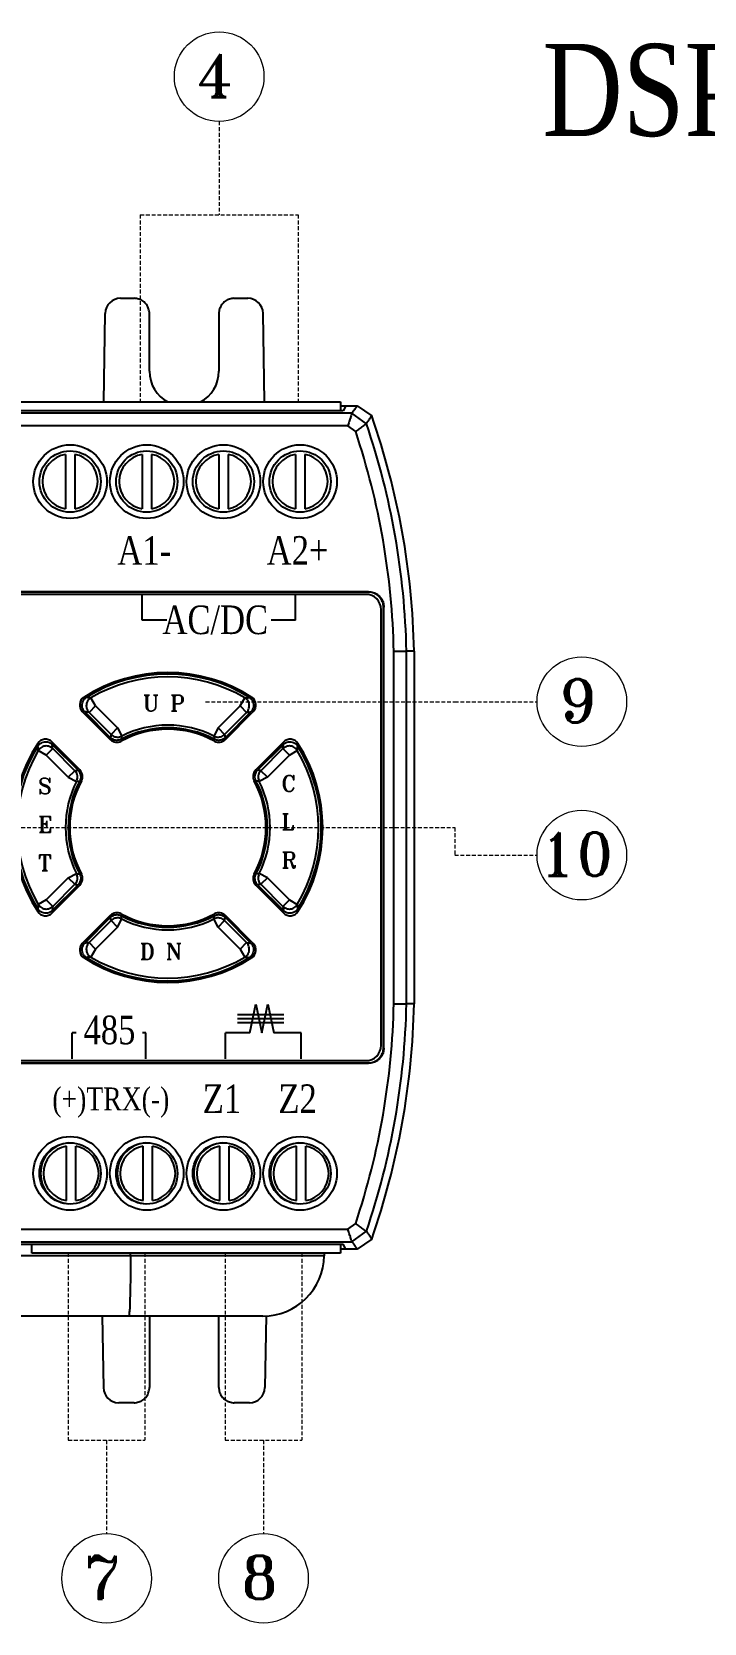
# Model space of a CAD drawing. Header units: millimetres. Extents: x 77 to 917, y 105 to 1108.
# Drawn here: x 145.5 to 189.4, y 598.3 to 702.1 of the extents above; entities that cross this region are included whole.
import ezdxf
from ezdxf.enums import TextEntityAlignment as Align

# ---------------------------------------------------------------- set-up
doc = ezdxf.new("R2010")
doc.units = ezdxf.units.MM
doc.linetypes.add('DASHED2', pattern=[0.375, 0.25, -0.125])
doc.layers.add('02___PRT_ALL_AXES', color=7, linetype='Continuous')
doc.layers.add('40', color=4, linetype='Continuous')
doc.styles.add('SS', font='batang.ttc', dxfattribs={"width": 0.8})
doc.styles.add('STYLE2', font='romant.shx')

msp = doc.modelspace()

# ---------------------------------------------------------------- linework, layer by layer
at = {"color": 1, "linetype": 'DASHED2', "lineweight": 18}
for p, q in [((157.766, 696.221), (157.766, 690.136)), ((152.616, 690.136), (152.616, 677.944)), ((162.916, 690.136), (162.916, 677.944)), ((173.127, 650.194), (173.127, 648.394)), ((147.922, 622.444), (147.922, 610.252)), ((152.922, 622.444), (152.922, 610.252)), ((158.157, 622.444), (158.157, 610.252)), ((163.157, 622.444), (163.157, 610.252)), ((150.422, 610.252), (150.422, 604.167)), ((160.657, 610.252), (160.657, 604.167))]:
    msp.add_line(p, q, dxfattribs=at)
at = {"color": 1, "linetype": 'DASHED2', "lineweight": 5}
for p, q in [((152.616, 690.136), (162.916, 690.136)), ((156.882, 658.394), (173.127, 658.394)), ((173.127, 658.394), (178.498, 658.394)), ((133.982, 650.194), (173.127, 650.194)), ((173.127, 648.394), (178.498, 648.394)), ((147.922, 610.252), (152.922, 610.252)), ((158.157, 610.252), (163.157, 610.252))]:
    msp.add_line(p, q, dxfattribs=at)
at = {"color": 7, "linetype": 'Continuous'}
for p, q in [((150.236, 677.944), (150.337, 683.711)), ((151.336, 684.694), (152.214, 684.694)), ((153.214, 679.944), (153.214, 683.694)), ((157.749, 683.694), (157.749, 679.944)), ((158.749, 684.694), (159.627, 684.694)), ((160.727, 677.944), (160.627, 683.711)), ((115.419, 677.944), (165.669, 677.944)), ((165.669, 677.944), (165.669, 677.355)), ((165.669, 677.694), (166.776, 677.694)), ((166.03, 677.694), (165.861, 677.355)), ((166.776, 677.694), (167.72, 677.023)), ((166.422, 677.198), (94.541, 677.198)), ((165.861, 677.355), (95.102, 677.355)), ((167.369, 676.52), (166.422, 677.198)), ((166.156, 676.37), (94.807, 676.37)), ((166.67, 676.003), (166.156, 676.37)), ((147.744, 674.519), (147.744, 670.969)), ((148.344, 674.519), (148.344, 670.969)), ((152.744, 674.519), (152.744, 670.969)), ((153.344, 674.519), (153.344, 670.969)), ((157.744, 674.519), (157.744, 670.969)), ((158.344, 674.519), (158.344, 670.969)), ((162.744, 674.519), (162.744, 670.969)), ((163.344, 674.519), (163.344, 670.969)), ((167.506, 665.568), (93.457, 665.568)), ((167.482, 665.544), (93.481, 665.544)), ((167.332, 665.394), (93.632, 665.394)), ((152.746, 663.717), (152.746, 665.415)), ((162.746, 663.717), (162.746, 665.415)), ((167.506, 665.568), (167.482, 665.544)), ((168.332, 635.994), (168.332, 664.394)), ((168.506, 664.569), (168.482, 664.544)), ((168.482, 635.844), (168.482, 664.544)), ((168.506, 635.819), (168.506, 664.569)), ((169.158, 661.689), (169.986, 661.689)), ((169.158, 638.715), (169.158, 661.673)), ((170.482, 661.694), (169.986, 661.689)), ((169.986, 638.699), (169.986, 661.689)), ((170.482, 661.694), (170.482, 638.694)), ((148.84, 657.751), (150.663, 655.927)), ((149.701, 658.125), (149.276, 657.701)), ((149.701, 658.125), (149.394, 658.64)), ((149.701, 658.125), (151.139, 656.687)), ((157.695, 656.687), (159.133, 658.125)), ((158.17, 655.927), (159.994, 657.751)), ((159.133, 658.125), (159.439, 658.64)), ((159.133, 658.125), (159.557, 657.701)), ((148.998, 657.734), (150.682, 656.05)), ((149.276, 657.701), (150.715, 656.262)), ((158.119, 656.262), (159.557, 657.701)), ((158.152, 656.05), (159.835, 657.734)), ((148.683, 653.948), (146.86, 655.771)), ((151.139, 656.687), (150.715, 656.262)), ((151.139, 656.687), (151.409, 656.151)), ((157.695, 656.687), (157.424, 656.151)), ((157.695, 656.687), (158.119, 656.262)), ((161.974, 655.771), (160.15, 653.948)), ((146.486, 654.91), (145.97, 655.217)), ((146.486, 654.91), (146.91, 655.334)), ((147.924, 653.472), (146.486, 654.91)), ((148.56, 653.929), (146.877, 655.612)), ((148.348, 653.896), (146.91, 655.334)), ((161.956, 655.612), (160.273, 653.929)), ((161.923, 655.334), (160.485, 653.896)), ((162.347, 654.91), (160.909, 653.472)), ((162.347, 654.91), (161.923, 655.334)), ((162.347, 654.91), (162.863, 655.217)), ((147.924, 653.472), (148.348, 653.896)), ((160.909, 653.472), (160.485, 653.896)), ((147.924, 653.472), (148.46, 653.202)), ((160.909, 653.472), (160.374, 653.202)), ((146.486, 645.478), (147.924, 646.916)), ((146.86, 644.617), (148.683, 646.441)), ((146.877, 644.776), (148.56, 646.459)), ((146.91, 645.054), (148.348, 646.492)), ((147.924, 646.916), (148.46, 647.186)), ((147.924, 646.916), (148.348, 646.492)), ((160.15, 646.441), (161.974, 644.617)), ((160.273, 646.459), (161.956, 644.776)), ((160.909, 646.916), (160.374, 647.186)), ((160.909, 646.916), (160.485, 646.492)), ((160.485, 646.492), (161.923, 645.054)), ((160.909, 646.916), (162.347, 645.478)), ((146.486, 645.478), (145.97, 645.171)), ((146.486, 645.478), (146.91, 645.054)), ((162.347, 645.478), (161.923, 645.054)), ((162.347, 645.478), (162.863, 645.171)), ((150.663, 644.461), (148.84, 642.637)), ((150.682, 644.338), (148.998, 642.654)), ((159.835, 642.654), (158.152, 644.338)), ((159.994, 642.637), (158.17, 644.461)), ((150.715, 644.126), (149.276, 642.688)), ((151.139, 643.702), (149.701, 642.263)), ((151.139, 643.702), (150.715, 644.126)), ((151.139, 643.702), (151.409, 644.237)), ((157.695, 643.702), (157.424, 644.237)), ((157.695, 643.702), (158.119, 644.126)), ((159.133, 642.263), (157.695, 643.702)), ((159.557, 642.688), (158.119, 644.126)), ((149.701, 642.263), (149.276, 642.688)), ((149.701, 642.263), (149.394, 641.748)), ((159.133, 642.263), (159.557, 642.688)), ((159.133, 642.263), (159.439, 641.748)), ((169.158, 638.699), (169.986, 638.699)), ((170.482, 638.694), (169.986, 638.699)), ((148.174, 635.111), (148.174, 636.809)), ((152.979, 635.111), (152.979, 636.809)), ((158.174, 635.111), (158.174, 636.809)), ((163.109, 635.111), (163.109, 636.809)), ((93.632, 634.994), (167.332, 634.994)), ((168.506, 635.819), (168.482, 635.844)), ((93.457, 634.82), (167.506, 634.82)), ((93.481, 634.844), (167.482, 634.844)), ((167.506, 634.82), (167.482, 634.844)), ((147.809, 625.869), (147.809, 629.419)), ((148.409, 625.869), (148.409, 629.419)), ((152.809, 625.869), (152.809, 629.419)), ((153.409, 625.869), (153.409, 629.419)), ((157.809, 625.869), (157.809, 629.419)), ((158.409, 625.869), (158.409, 629.419)), ((162.809, 625.869), (162.809, 629.419)), ((163.409, 625.869), (163.409, 629.419)), ((94.807, 624.018), (166.156, 624.018)), ((166.156, 624.018), (166.67, 624.386)), ((166.422, 623.19), (167.369, 623.868)), ((94.541, 623.19), (166.422, 623.19)), ((95.102, 623.033), (165.861, 623.033)), ((145.547, 622.444), (145.547, 623.033)), ((165.672, 623.033), (165.672, 622.444)), ((166.776, 622.694), (165.672, 622.694)), ((166.03, 622.694), (165.861, 623.033)), ((167.72, 623.365), (166.776, 622.694)), ((164.619, 622.274), (96.345, 622.274)), ((165.672, 622.444), (145.547, 622.444)), ((151.983, 622.274), (151.983, 622.444)), ((164.622, 622.444), (164.619, 622.274)), ((160.619, 618.344), (100.344, 618.344)), ((150.133, 618.344), (150.214, 613.677)), ((153.214, 618.344), (153.214, 613.694)), ((157.749, 613.694), (157.749, 618.344)), ((160.831, 618.368), (160.749, 613.677)), ((152.214, 612.694), (151.214, 612.694)), ((159.749, 612.694), (158.749, 612.694))]:
    msp.add_line(p, q, dxfattribs=at)
for p, q in [((154.344, 663.717), (152.746, 663.717)), ((162.746, 663.717), (161.148, 663.717)), ((159.772, 636.809), (160.162, 638.677)), ((160.162, 638.677), (160.552, 636.809)), ((160.552, 636.809), (160.942, 638.677)), ((160.942, 638.677), (161.332, 636.809)), ((158.957, 638.002), (161.99, 638.002)), ((158.957, 637.743), (161.99, 637.743)), ((158.957, 637.484), (161.99, 637.484)), ((148.44, 636.809), (148.174, 636.809)), ((152.979, 636.809), (152.758, 636.809)), ((159.772, 636.809), (158.174, 636.809)), ((163.109, 636.809), (161.332, 636.809))]:
    msp.add_line(p, q)
at = {"color": 0, "linetype": 'ByBlock', "lineweight": 18}
for centre in [(157.766, 699.144), (181.42, 658.394), (181.42, 648.394), (150.422, 601.245), (160.657, 601.245)]:
    msp.add_circle(centre, 2.922, dxfattribs=at)
at = {"color": 7, "linetype": 'Continuous'}
for centre, radius in [((148.044, 672.744), 2.4), ((148.044, 672.744), 2), ((153.044, 672.744), 2.4), ((153.044, 672.744), 2), ((158.044, 672.744), 2.4), ((158.044, 672.744), 2), ((163.044, 672.744), 2.4), ((163.044, 672.744), 2), ((148.044, 627.644), 2.4), ((153.044, 627.644), 2.4), ((158.044, 627.644), 2.4), ((163.044, 627.644), 2.4), ((148.044, 627.644), 2), ((153.044, 627.644), 2), ((158.044, 627.644), 2), ((163.044, 627.644), 2)]:
    msp.add_circle(centre, radius, dxfattribs=at)
for centre, radius, start, end in [((151.336, 683.694), 1, 90, 179), ((159.627, 683.694), 1, 1, 90), ((155.482, 679.944), 2.267, 180, 242.3898), ((155.482, 679.944), 2.267, 297.6102, 0), ((120.494, 660.603), 49.504, 1.25713, 18.75612), ((120.494, 660.603), 50, 1.25088, 19.17209), ((120.494, 660.603), 48.677, 1.26039, 18.4439), ((148.044, 672.744), 1.8, 99.59407, 260.40593), ((148.044, 672.744), 1.8, 279.59407, 80.40593), ((153.044, 672.744), 1.8, 99.59407, 260.40593), ((153.044, 672.744), 1.8, 279.59407, 80.40593), ((158.044, 672.744), 1.8, 99.59407, 260.40593), ((158.044, 672.744), 1.8, 279.59407, 80.40593), ((163.044, 672.744), 1.8, 99.59407, 260.40593), ((163.044, 672.744), 1.8, 279.59407, 80.40593), ((167.332, 664.394), 1, 0, 90), ((154.417, 650.194), 10.1, 57.1532, 122.8468), ((154.417, 650.194), 10, 57.90749, 122.09251), ((154.417, 650.194), 9.827, 59.26143, 120.73857), ((149.264, 658.175), 0.6, 122.8468, 225), ((159.569, 658.175), 0.6, 315, 57.1532), ((154.417, 650.194), 6.673, 63.2117, 116.7883), ((154.417, 650.194), 10.1, 147.1532, 212.8468), ((146.435, 655.347), 0.6, 45, 147.1532), ((151.087, 656.352), 0.6, 225, 298.39845), ((154.417, 650.194), 6.4, 61.60155, 118.39845), ((154.417, 650.194), 6.5, 62.20277, 117.79723), ((157.746, 656.352), 0.6, 241.60155, 315), ((162.398, 655.347), 0.6, 32.8468, 135), ((154.417, 650.194), 10.1, 327.1532, 32.8468), ((154.417, 650.194), 10, 147.90749, 212.09251), ((154.417, 650.194), 9.827, 149.26143, 210.73857), ((154.417, 650.194), 9.827, 329.26143, 30.73857), ((154.417, 650.194), 10, 327.90749, 32.09251), ((148.259, 653.523), 0.6, 331.60155, 45), ((160.574, 653.523), 0.6, 135, 208.39845), ((154.417, 650.194), 6.673, 153.2117, 206.7883), ((154.417, 650.194), 6.5, 152.20277, 207.79723), ((154.417, 650.194), 6.4, 151.60155, 208.39845), ((154.417, 650.194), 6.4, 331.60155, 28.39845), ((154.417, 650.194), 6.5, 332.20277, 27.79723), ((154.417, 650.194), 6.673, 333.2117, 26.7883), ((148.259, 646.865), 0.6, 315, 28.39845), ((160.574, 646.865), 0.6, 151.60155, 225), ((146.435, 645.041), 0.6, 212.8468, 315), ((151.087, 644.036), 0.6, 61.60155, 135), ((154.417, 650.194), 6.4, 241.60155, 298.39845), ((154.417, 650.194), 6.5, 242.20277, 297.79723), ((157.746, 644.036), 0.6, 45, 118.39845), ((162.398, 645.041), 0.6, 225, 327.1532), ((154.417, 650.194), 6.673, 243.2117, 296.7883), ((149.264, 642.213), 0.6, 135, 237.1532), ((159.569, 642.213), 0.6, 302.8468, 45), ((154.417, 650.194), 10.1, 237.1532, 302.8468), ((154.417, 650.194), 10, 237.90749, 302.09251), ((154.417, 650.194), 9.827, 239.26143, 300.73857), ((120.494, 639.786), 48.677, 341.5561, 358.73961), ((120.494, 639.786), 49.504, 341.24388, 358.74287), ((120.494, 639.786), 50, 340.82791, 358.74912), ((167.332, 635.994), 1, 270, 0), ((148.109, 627.644), 1.8, 99.59407, 260.40593), ((148.109, 627.644), 1.8, 279.59407, 80.40593), ((153.109, 627.644), 1.8, 99.59407, 260.40593), ((153.109, 627.644), 1.8, 279.59407, 80.40593), ((158.109, 627.644), 1.8, 99.59407, 260.40593), ((158.109, 627.644), 1.8, 279.59407, 80.40593), ((163.109, 627.644), 1.8, 99.59407, 260.40593), ((163.109, 627.644), 1.8, 279.59407, 80.40593), ((160.619, 622.344), 4, 270, 359), ((151.214, 613.694), 1, 181, 270), ((159.749, 613.694), 1, 270, 359)]:
    msp.add_arc(centre, radius, start, end, dxfattribs=at)
for points, knots in [([(153.214, 683.694), (153.214, 683.798), (153.181, 684.008), (153.037, 684.292), (152.812, 684.516), (152.528, 684.661), (152.318, 684.694), (152.214, 684.694)], [0, 0, 0, 0, 0.3128443, 0.6257071, 0.9385998, 1.2515225, 1.5644638, 1.5644638, 1.5644638, 1.5644638]), ([(158.749, 684.694), (158.645, 684.694), (158.435, 684.661), (158.152, 684.516), (157.927, 684.292), (157.782, 684.008), (157.749, 683.798), (157.749, 683.694)], [0, 0, 0, 0, 0.3129412, 0.6258639, 0.9387567, 1.2516195, 1.5644638, 1.5644638, 1.5644638, 1.5644638]), ([(166.422, 677.198), (166.457, 677.246), (166.534, 677.354), (166.652, 677.519), (166.735, 677.636), (166.776, 677.694)], [0, 0, 0, 0, 0.17820854, 0.39708416, 0.60925193, 0.60925193, 0.60925193, 0.60925193]), ([(166.422, 677.198), (166.392, 677.109), (166.347, 676.923), (166.249, 676.65), (166.188, 676.464), (166.156, 676.37)], [0, 0, 0, 0, 0.28287466, 0.57326965, 0.86975368, 0.86975368, 0.86975368, 0.86975368]), ([(167.369, 676.52), (167.294, 676.463), (167.133, 676.36), (166.906, 676.179), (166.748, 676.063), (166.669, 676.003)], [0, 0, 0, 0, 0.28246279, 0.57298506, 0.87011686, 0.87011686, 0.87011686, 0.87011686]), ([(167.369, 676.52), (167.403, 676.569), (167.48, 676.678), (167.597, 676.846), (167.68, 676.964), (167.72, 677.023)], [0, 0, 0, 0, 0.17945891, 0.39985993, 0.61349574, 0.61349574, 0.61349574, 0.61349574]), ([(168.482, 664.544), (168.482, 664.648), (168.448, 664.859), (168.304, 665.142), (168.079, 665.367), (167.796, 665.511), (167.586, 665.544), (167.482, 665.544)], [0, 0, 0, 0, 0.3128599, 0.6256689, 0.9384586, 1.2512678, 1.5641278, 1.5641278, 1.5641278, 1.5641278]), ([(167.506, 665.568), (167.61, 665.568), (167.821, 665.535), (168.104, 665.391), (168.329, 665.166), (168.473, 664.883), (168.506, 664.673), (168.506, 664.569)], [0, 0, 0, 0, 0.31286, 0.6256693, 0.9384589, 1.2512679, 1.5641278, 1.5641278, 1.5641278, 1.5641278]), ([(148.893, 657.876), (148.864, 657.93), (148.824, 658.045), (148.817, 658.226), (148.864, 658.402), (148.929, 658.505), (148.969, 658.551)], [0, 0, 0, 0, 0.18163322, 0.35979349, 0.53752689, 0.71885142, 0.71885142, 0.71885142, 0.71885142]), ([(149.394, 658.64), (149.349, 658.614), (149.267, 658.549), (149.173, 658.423), (149.114, 658.277), (149.094, 658.121), (149.115, 657.966), (149.176, 657.821), (149.24, 657.737), (149.276, 657.701)], [0, 0, 0, 0, 0.1554188, 0.3108221, 0.4662646, 0.6217122, 0.777156, 0.9325527, 1.0879994, 1.0879994, 1.0879994, 1.0879994]), ([(149.394, 658.64), (149.361, 658.643), (149.297, 658.649), (149.2, 658.658), (149.136, 658.663), (149.104, 658.666)], [0, 0, 0, 0, 0.09793403, 0.19504373, 0.29134837, 0.29134837, 0.29134837, 0.29134837]), ([(159.439, 658.64), (159.472, 658.643), (159.537, 658.649), (159.633, 658.658), (159.697, 658.663), (159.729, 658.666)], [0, 0, 0, 0, 0.09793403, 0.19504373, 0.29134837, 0.29134837, 0.29134837, 0.29134837]), ([(159.557, 657.701), (159.593, 657.737), (159.657, 657.821), (159.718, 657.966), (159.739, 658.121), (159.719, 658.277), (159.661, 658.423), (159.566, 658.549), (159.484, 658.614), (159.439, 658.64)], [0, 0, 0, 0, 0.1554199, 0.3108228, 0.4662654, 0.6217129, 0.7771566, 0.9325534, 1.0879994, 1.0879994, 1.0879994, 1.0879994]), ([(159.863, 658.552), (159.902, 658.508), (159.967, 658.406), (160.015, 658.231), (160.01, 658.048), (159.97, 657.932), (159.941, 657.877)], [0, 0, 0, 0, 0.17824467, 0.3558606, 0.53595592, 0.71955243, 0.71955243, 0.71955243, 0.71955243]), ([(149.276, 657.701), (149.245, 657.704), (149.183, 657.712), (149.091, 657.723), (149.029, 657.73), (148.998, 657.734)], [0, 0, 0, 0, 0.09410115, 0.18745529, 0.28007926, 0.28007926, 0.28007926, 0.28007926]), ([(159.557, 657.701), (159.588, 657.704), (159.65, 657.712), (159.743, 657.723), (159.804, 657.73), (159.835, 657.734)], [0, 0, 0, 0, 0.09410115, 0.18745529, 0.28007926, 0.28007926, 0.28007926, 0.28007926]), ([(146.058, 655.64), (146.103, 655.679), (146.205, 655.744), (146.379, 655.793), (146.562, 655.788), (146.679, 655.747), (146.733, 655.719)], [0, 0, 0, 0, 0.17824467, 0.3558606, 0.53595592, 0.71955243, 0.71955243, 0.71955243, 0.71955243]), ([(150.715, 656.262), (150.711, 656.239), (150.703, 656.192), (150.692, 656.121), (150.685, 656.074), (150.682, 656.05)], [0, 0, 0, 0, 0.07104497, 0.14255308, 0.21452977, 0.21452977, 0.21452977, 0.21452977]), ([(150.715, 656.262), (150.75, 656.227), (150.83, 656.165), (150.969, 656.105), (151.118, 656.081), (151.269, 656.095), (151.364, 656.129), (151.409, 656.151)], [0, 0, 0, 0, 0.14989811, 0.2997689, 0.44966151, 0.59952442, 0.74945897, 0.74945897, 0.74945897, 0.74945897]), ([(151.242, 655.891), (151.193, 655.879), (151.09, 655.868), (150.938, 655.892), (150.844, 655.933), (150.8, 655.958)], [0, 0, 0, 0, 0.1536186, 0.30569037, 0.45697795, 0.45697795, 0.45697795, 0.45697795]), ([(151.409, 656.151), (151.406, 656.128), (151.401, 656.082), (151.393, 656.013), (151.388, 655.967), (151.385, 655.944)], [0, 0, 0, 0, 0.06907161, 0.13856176, 0.20847441, 0.20847441, 0.20847441, 0.20847441]), ([(157.424, 656.151), (157.469, 656.129), (157.564, 656.095), (157.715, 656.081), (157.864, 656.105), (158.003, 656.165), (158.083, 656.227), (158.119, 656.262)], [0, 0, 0, 0, 0.14990759, 0.2997754, 0.44966784, 0.59953127, 0.74945897, 0.74945897, 0.74945897, 0.74945897]), ([(157.424, 656.151), (157.427, 656.128), (157.432, 656.082), (157.44, 656.013), (157.445, 655.967), (157.448, 655.944)], [0, 0, 0, 0, 0.06907161, 0.13856176, 0.20847441, 0.20847441, 0.20847441, 0.20847441]), ([(158.032, 655.958), (157.988, 655.932), (157.894, 655.891), (157.741, 655.868), (157.639, 655.879), (157.59, 655.891)], [0, 0, 0, 0, 0.1525326, 0.30429745, 0.45704254, 0.45704254, 0.45704254, 0.45704254]), ([(158.119, 656.262), (158.122, 656.239), (158.13, 656.192), (158.141, 656.121), (158.148, 656.074), (158.152, 656.05)], [0, 0, 0, 0, 0.07104497, 0.14255308, 0.21452977, 0.21452977, 0.21452977, 0.21452977]), ([(162.099, 655.718), (162.152, 655.746), (162.267, 655.787), (162.449, 655.793), (162.624, 655.746), (162.728, 655.681), (162.773, 655.642)], [0, 0, 0, 0, 0.18163322, 0.35979349, 0.53752689, 0.71885142, 0.71885142, 0.71885142, 0.71885142]), ([(145.97, 655.217), (145.967, 655.249), (145.961, 655.314), (145.953, 655.411), (145.947, 655.475), (145.945, 655.507)], [0, 0, 0, 0, 0.09793403, 0.19504373, 0.29134837, 0.29134837, 0.29134837, 0.29134837]), ([(146.91, 655.334), (146.873, 655.371), (146.79, 655.435), (146.645, 655.495), (146.489, 655.516), (146.333, 655.497), (146.188, 655.438), (146.062, 655.344), (145.997, 655.261), (145.97, 655.217)], [0, 0, 0, 0, 0.1554199, 0.3108228, 0.4662654, 0.6217129, 0.7771566, 0.9325534, 1.0879994, 1.0879994, 1.0879994, 1.0879994]), ([(146.91, 655.334), (146.906, 655.365), (146.899, 655.427), (146.888, 655.52), (146.88, 655.582), (146.877, 655.612)], [0, 0, 0, 0, 0.09410115, 0.18745529, 0.28007926, 0.28007926, 0.28007926, 0.28007926]), ([(161.923, 655.334), (161.927, 655.365), (161.935, 655.427), (161.946, 655.52), (161.953, 655.582), (161.956, 655.612)], [0, 0, 0, 0, 0.09410115, 0.18745529, 0.28007926, 0.28007926, 0.28007926, 0.28007926]), ([(162.863, 655.217), (162.836, 655.261), (162.771, 655.344), (162.646, 655.438), (162.5, 655.497), (162.344, 655.516), (162.188, 655.495), (162.043, 655.435), (161.96, 655.371), (161.923, 655.334)], [0, 0, 0, 0, 0.1554188, 0.3108221, 0.4662646, 0.6217122, 0.777156, 0.9325527, 1.0879994, 1.0879994, 1.0879994, 1.0879994]), ([(162.863, 655.217), (162.866, 655.249), (162.872, 655.314), (162.88, 655.411), (162.886, 655.475), (162.889, 655.507)], [0, 0, 0, 0, 0.09793403, 0.19504373, 0.29134837, 0.29134837, 0.29134837, 0.29134837]), ([(148.348, 653.896), (148.372, 653.9), (148.419, 653.907), (148.489, 653.918), (148.536, 653.926), (148.56, 653.929)], [0, 0, 0, 0, 0.07104497, 0.14255308, 0.21452977, 0.21452977, 0.21452977, 0.21452977]), ([(148.46, 653.202), (148.482, 653.246), (148.516, 653.342), (148.53, 653.492), (148.506, 653.642), (148.446, 653.781), (148.384, 653.861), (148.348, 653.896)], [0, 0, 0, 0, 0.14990759, 0.2997754, 0.44966784, 0.59953127, 0.74945897, 0.74945897, 0.74945897, 0.74945897]), ([(148.653, 653.809), (148.679, 653.765), (148.719, 653.671), (148.742, 653.519), (148.732, 653.417), (148.72, 653.367)], [0, 0, 0, 0, 0.1525326, 0.30429745, 0.45704254, 0.45704254, 0.45704254, 0.45704254]), ([(160.113, 653.368), (160.101, 653.418), (160.091, 653.521), (160.115, 653.673), (160.155, 653.767), (160.181, 653.81)], [0, 0, 0, 0, 0.1536186, 0.30569037, 0.45697795, 0.45697795, 0.45697795, 0.45697795]), ([(160.485, 653.896), (160.462, 653.9), (160.415, 653.907), (160.344, 653.918), (160.297, 653.926), (160.273, 653.929)], [0, 0, 0, 0, 0.07104497, 0.14255308, 0.21452977, 0.21452977, 0.21452977, 0.21452977]), ([(160.485, 653.896), (160.45, 653.861), (160.388, 653.781), (160.327, 653.642), (160.303, 653.492), (160.317, 653.342), (160.351, 653.246), (160.374, 653.202)], [0, 0, 0, 0, 0.14989811, 0.2997689, 0.44966151, 0.59952442, 0.74945897, 0.74945897, 0.74945897, 0.74945897]), ([(148.46, 653.202), (148.482, 653.204), (148.528, 653.21), (148.597, 653.218), (148.644, 653.223), (148.667, 653.225)], [0, 0, 0, 0, 0.06907161, 0.13856176, 0.20847441, 0.20847441, 0.20847441, 0.20847441]), ([(160.374, 653.202), (160.351, 653.204), (160.305, 653.21), (160.236, 653.218), (160.19, 653.223), (160.167, 653.225)], [0, 0, 0, 0, 0.06907161, 0.13856176, 0.20847441, 0.20847441, 0.20847441, 0.20847441]), ([(148.348, 646.492), (148.384, 646.527), (148.446, 646.607), (148.506, 646.746), (148.53, 646.896), (148.516, 647.047), (148.482, 647.142), (148.46, 647.186)], [0, 0, 0, 0, 0.14989811, 0.2997689, 0.44966151, 0.59952442, 0.74945897, 0.74945897, 0.74945897, 0.74945897]), ([(148.348, 646.492), (148.372, 646.488), (148.419, 646.481), (148.489, 646.47), (148.536, 646.463), (148.56, 646.459)], [0, 0, 0, 0, 0.07104497, 0.14255308, 0.21452977, 0.21452977, 0.21452977, 0.21452977]), ([(148.46, 647.186), (148.482, 647.184), (148.528, 647.178), (148.597, 647.17), (148.644, 647.165), (148.667, 647.163)], [0, 0, 0, 0, 0.06907161, 0.13856176, 0.20847441, 0.20847441, 0.20847441, 0.20847441]), ([(148.72, 647.02), (148.732, 646.97), (148.742, 646.867), (148.719, 646.715), (148.678, 646.621), (148.652, 646.578)], [0, 0, 0, 0, 0.1536186, 0.30569037, 0.45697795, 0.45697795, 0.45697795, 0.45697795]), ([(160.18, 646.579), (160.154, 646.623), (160.114, 646.717), (160.091, 646.869), (160.102, 646.971), (160.113, 647.021)], [0, 0, 0, 0, 0.1525326, 0.30429745, 0.45704254, 0.45704254, 0.45704254, 0.45704254]), ([(160.374, 647.186), (160.351, 647.184), (160.305, 647.178), (160.236, 647.17), (160.19, 647.165), (160.167, 647.163)], [0, 0, 0, 0, 0.06907161, 0.13856176, 0.20847441, 0.20847441, 0.20847441, 0.20847441]), ([(160.485, 646.492), (160.462, 646.488), (160.415, 646.481), (160.344, 646.47), (160.297, 646.463), (160.273, 646.459)], [0, 0, 0, 0, 0.07104497, 0.14255308, 0.21452977, 0.21452977, 0.21452977, 0.21452977]), ([(160.374, 647.186), (160.351, 647.142), (160.317, 647.047), (160.303, 646.896), (160.327, 646.746), (160.388, 646.607), (160.45, 646.527), (160.485, 646.492)], [0, 0, 0, 0, 0.14990759, 0.2997754, 0.44966784, 0.59953127, 0.74945897, 0.74945897, 0.74945897, 0.74945897]), ([(145.97, 645.171), (145.967, 645.139), (145.961, 645.074), (145.953, 644.977), (145.947, 644.913), (145.945, 644.881)], [0, 0, 0, 0, 0.09793403, 0.19504373, 0.29134837, 0.29134837, 0.29134837, 0.29134837]), ([(145.97, 645.171), (145.997, 645.127), (146.062, 645.044), (146.188, 644.95), (146.333, 644.891), (146.489, 644.872), (146.645, 644.893), (146.79, 644.953), (146.873, 645.017), (146.91, 645.054)], [0, 0, 0, 0, 0.1554188, 0.3108221, 0.4662646, 0.6217122, 0.777156, 0.9325527, 1.0879994, 1.0879994, 1.0879994, 1.0879994]), ([(146.735, 644.67), (146.681, 644.642), (146.566, 644.601), (146.384, 644.595), (146.209, 644.642), (146.106, 644.707), (146.06, 644.747)], [0, 0, 0, 0, 0.18163322, 0.35979349, 0.53752689, 0.71885142, 0.71885142, 0.71885142, 0.71885142]), ([(146.91, 645.054), (146.906, 645.023), (146.899, 644.961), (146.888, 644.868), (146.88, 644.806), (146.877, 644.776)], [0, 0, 0, 0, 0.09410115, 0.18745529, 0.28007926, 0.28007926, 0.28007926, 0.28007926]), ([(150.715, 644.126), (150.711, 644.149), (150.703, 644.196), (150.692, 644.267), (150.685, 644.314), (150.682, 644.338)], [0, 0, 0, 0, 0.07104497, 0.14255308, 0.21452977, 0.21452977, 0.21452977, 0.21452977]), ([(151.409, 644.237), (151.364, 644.259), (151.269, 644.293), (151.118, 644.307), (150.969, 644.283), (150.83, 644.223), (150.75, 644.161), (150.715, 644.126)], [0, 0, 0, 0, 0.14990759, 0.2997754, 0.44966784, 0.59953127, 0.74945897, 0.74945897, 0.74945897, 0.74945897]), ([(150.801, 644.43), (150.845, 644.456), (150.94, 644.497), (151.092, 644.52), (151.194, 644.509), (151.244, 644.497)], [0, 0, 0, 0, 0.1525326, 0.30429745, 0.45704254, 0.45704254, 0.45704254, 0.45704254]), ([(151.409, 644.237), (151.406, 644.26), (151.401, 644.306), (151.393, 644.375), (151.388, 644.421), (151.385, 644.444)], [0, 0, 0, 0, 0.06907161, 0.13856176, 0.20847441, 0.20847441, 0.20847441, 0.20847441]), ([(157.424, 644.237), (157.427, 644.26), (157.432, 644.306), (157.44, 644.375), (157.445, 644.421), (157.448, 644.444)], [0, 0, 0, 0, 0.06907161, 0.13856176, 0.20847441, 0.20847441, 0.20847441, 0.20847441]), ([(158.119, 644.126), (158.083, 644.161), (158.003, 644.223), (157.864, 644.283), (157.715, 644.307), (157.564, 644.293), (157.469, 644.259), (157.424, 644.237)], [0, 0, 0, 0, 0.14989811, 0.2997689, 0.44966151, 0.59952442, 0.74945897, 0.74945897, 0.74945897, 0.74945897]), ([(157.591, 644.498), (157.641, 644.509), (157.743, 644.52), (157.895, 644.496), (157.989, 644.456), (158.033, 644.43)], [0, 0, 0, 0, 0.1536186, 0.30569037, 0.45697795, 0.45697795, 0.45697795, 0.45697795]), ([(158.119, 644.126), (158.122, 644.149), (158.13, 644.196), (158.141, 644.267), (158.148, 644.314), (158.152, 644.338)], [0, 0, 0, 0, 0.07104497, 0.14255308, 0.21452977, 0.21452977, 0.21452977, 0.21452977]), ([(161.923, 645.054), (161.96, 645.017), (162.043, 644.953), (162.188, 644.893), (162.344, 644.872), (162.5, 644.891), (162.646, 644.95), (162.771, 645.044), (162.836, 645.127), (162.863, 645.171)], [0, 0, 0, 0, 0.1554199, 0.3108228, 0.4662654, 0.6217129, 0.7771566, 0.9325534, 1.0879994, 1.0879994, 1.0879994, 1.0879994]), ([(161.923, 645.054), (161.927, 645.023), (161.935, 644.961), (161.946, 644.868), (161.953, 644.806), (161.956, 644.776)], [0, 0, 0, 0, 0.09410115, 0.18745529, 0.28007926, 0.28007926, 0.28007926, 0.28007926]), ([(162.775, 644.748), (162.73, 644.709), (162.628, 644.644), (162.454, 644.595), (162.271, 644.601), (162.154, 644.641), (162.1, 644.67)], [0, 0, 0, 0, 0.17824467, 0.3558606, 0.53595592, 0.71955243, 0.71955243, 0.71955243, 0.71955243]), ([(162.863, 645.171), (162.866, 645.139), (162.872, 645.074), (162.88, 644.977), (162.886, 644.913), (162.889, 644.881)], [0, 0, 0, 0, 0.09793403, 0.19504373, 0.29134837, 0.29134837, 0.29134837, 0.29134837]), ([(148.971, 641.836), (148.931, 641.88), (148.866, 641.982), (148.818, 642.157), (148.823, 642.34), (148.863, 642.457), (148.892, 642.511)], [0, 0, 0, 0, 0.17824467, 0.3558606, 0.53595592, 0.71955243, 0.71955243, 0.71955243, 0.71955243]), ([(149.276, 642.688), (149.245, 642.684), (149.183, 642.676), (149.091, 642.665), (149.029, 642.658), (148.998, 642.654)], [0, 0, 0, 0, 0.09410115, 0.18745529, 0.28007926, 0.28007926, 0.28007926, 0.28007926]), ([(149.276, 642.688), (149.24, 642.651), (149.176, 642.568), (149.115, 642.423), (149.094, 642.267), (149.114, 642.111), (149.173, 641.965), (149.267, 641.839), (149.349, 641.774), (149.394, 641.748)], [0, 0, 0, 0, 0.1554199, 0.3108228, 0.4662654, 0.6217129, 0.7771566, 0.9325534, 1.0879994, 1.0879994, 1.0879994, 1.0879994]), ([(159.439, 641.748), (159.484, 641.774), (159.566, 641.839), (159.661, 641.965), (159.719, 642.111), (159.739, 642.267), (159.718, 642.423), (159.657, 642.568), (159.593, 642.651), (159.557, 642.688)], [0, 0, 0, 0, 0.1554188, 0.3108221, 0.4662646, 0.6217122, 0.777156, 0.9325527, 1.0879994, 1.0879994, 1.0879994, 1.0879994]), ([(159.557, 642.688), (159.588, 642.684), (159.65, 642.676), (159.743, 642.665), (159.804, 642.658), (159.835, 642.654)], [0, 0, 0, 0, 0.09410115, 0.18745529, 0.28007926, 0.28007926, 0.28007926, 0.28007926]), ([(159.94, 642.512), (159.969, 642.459), (160.009, 642.343), (160.016, 642.162), (159.969, 641.986), (159.904, 641.883), (159.864, 641.837)], [0, 0, 0, 0, 0.18163322, 0.35979349, 0.53752689, 0.71885142, 0.71885142, 0.71885142, 0.71885142]), ([(149.394, 641.748), (149.361, 641.745), (149.297, 641.739), (149.2, 641.73), (149.136, 641.725), (149.104, 641.722)], [0, 0, 0, 0, 0.09793403, 0.19504373, 0.29134837, 0.29134837, 0.29134837, 0.29134837]), ([(159.439, 641.748), (159.472, 641.745), (159.537, 641.739), (159.633, 641.73), (159.697, 641.725), (159.729, 641.722)], [0, 0, 0, 0, 0.09793403, 0.19504373, 0.29134837, 0.29134837, 0.29134837, 0.29134837]), ([(167.482, 634.844), (167.586, 634.844), (167.796, 634.877), (168.079, 635.022), (168.304, 635.246), (168.448, 635.53), (168.482, 635.74), (168.482, 635.844)], [0, 0, 0, 0, 0.3128599, 0.6256689, 0.9384586, 1.2512678, 1.5641278, 1.5641278, 1.5641278, 1.5641278]), ([(168.506, 635.819), (168.506, 635.715), (168.473, 635.505), (168.329, 635.222), (168.104, 634.997), (167.821, 634.853), (167.61, 634.82), (167.506, 634.82)], [0, 0, 0, 0, 0.31286, 0.6256693, 0.9384589, 1.2512679, 1.5641278, 1.5641278, 1.5641278, 1.5641278]), ([(166.422, 623.19), (166.392, 623.279), (166.347, 623.465), (166.249, 623.738), (166.188, 623.924), (166.156, 624.018)], [0, 0, 0, 0, 0.28287008, 0.57326512, 0.86975369, 0.86975369, 0.86975369, 0.86975369]), ([(167.369, 623.868), (167.294, 623.925), (167.133, 624.028), (166.906, 624.209), (166.748, 624.326), (166.669, 624.385)], [0, 0, 0, 0, 0.28246763, 0.57298986, 0.87011682, 0.87011682, 0.87011682, 0.87011682]), ([(167.369, 623.868), (167.403, 623.819), (167.48, 623.709), (167.597, 623.542), (167.68, 623.423), (167.72, 623.365)], [0, 0, 0, 0, 0.18024777, 0.40064801, 0.61349574, 0.61349574, 0.61349574, 0.61349574]), ([(166.422, 623.19), (166.457, 623.141), (166.534, 623.034), (166.652, 622.868), (166.736, 622.751), (166.776, 622.694)], [0, 0, 0, 0, 0.17899192, 0.39786681, 0.60925193, 0.60925193, 0.60925193, 0.60925193]), ([(151.983, 622.274), (151.983, 621.981), (151.982, 621.411), (151.973, 620.594), (151.963, 619.856), (151.939, 619.26), (151.939, 618.764), (151.884, 618.546), (151.903, 618.344), (151.869, 618.344)], [0, 0, 0, 0, 0.8787524, 1.7109392, 2.4557807, 3.076824, 3.5437717, 3.834118, 3.9358054, 3.9358054, 3.9358054, 3.9358054]), ([(152.214, 612.694), (152.318, 612.694), (152.528, 612.727), (152.812, 612.872), (153.037, 613.097), (153.181, 613.38), (153.214, 613.59), (153.214, 613.694)], [0, 0, 0, 0, 0.3129412, 0.6258639, 0.9387567, 1.2516195, 1.5644638, 1.5644638, 1.5644638, 1.5644638]), ([(157.749, 613.694), (157.749, 613.59), (157.782, 613.38), (157.927, 613.097), (158.152, 612.872), (158.435, 612.727), (158.645, 612.694), (158.749, 612.694)], [0, 0, 0, 0, 0.3128443, 0.6257071, 0.9385998, 1.2515225, 1.5644638, 1.5644638, 1.5644638, 1.5644638])]:
    msp.add_open_spline(points, degree=3, knots=knots, dxfattribs=at)
for points in [[(148.929, 657.817), (148.916, 657.836), (148.904, 657.856), (148.893, 657.876)], [(148.998, 657.734), (148.973, 657.759), (148.949, 657.787), (148.929, 657.817)], [(148.969, 658.551), (148.982, 658.566), (148.996, 658.58), (149.011, 658.594)], [(149.011, 658.594), (149.039, 658.621), (149.071, 658.645), (149.104, 658.666)], [(159.729, 658.666), (159.763, 658.645), (159.794, 658.621), (159.822, 658.594)], [(159.822, 658.594), (159.836, 658.581), (159.85, 658.567), (159.863, 658.552)], [(159.904, 657.817), (159.884, 657.787), (159.861, 657.759), (159.835, 657.734)], [(159.941, 657.877), (159.93, 657.857), (159.918, 657.836), (159.904, 657.817)], [(146.733, 655.719), (146.754, 655.708), (146.774, 655.695), (146.794, 655.682)], [(146.794, 655.682), (146.823, 655.661), (146.851, 655.638), (146.877, 655.612)], [(150.727, 656.01), (150.711, 656.022), (150.696, 656.036), (150.682, 656.05)], [(150.8, 655.958), (150.775, 655.973), (150.75, 655.991), (150.727, 656.01)], [(151.337, 655.921), (151.306, 655.908), (151.275, 655.898), (151.242, 655.891)], [(151.385, 655.944), (151.369, 655.936), (151.353, 655.928), (151.337, 655.921)], [(157.497, 655.921), (157.48, 655.928), (157.464, 655.936), (157.448, 655.944)], [(157.59, 655.891), (157.558, 655.898), (157.527, 655.908), (157.497, 655.921)], [(158.107, 656.01), (158.083, 655.991), (158.058, 655.973), (158.032, 655.958)], [(158.152, 656.05), (158.137, 656.036), (158.122, 656.022), (158.107, 656.01)], [(161.956, 655.612), (161.982, 655.638), (162.01, 655.661), (162.04, 655.682)], [(162.04, 655.682), (162.059, 655.695), (162.078, 655.707), (162.099, 655.718)], [(145.945, 655.507), (145.965, 655.54), (145.99, 655.571), (146.017, 655.6)], [(146.017, 655.6), (146.03, 655.614), (146.044, 655.627), (146.058, 655.64)], [(162.773, 655.642), (162.788, 655.628), (162.803, 655.614), (162.817, 655.6)], [(162.817, 655.6), (162.844, 655.571), (162.868, 655.54), (162.889, 655.507)], [(148.56, 653.929), (148.575, 653.915), (148.588, 653.9), (148.601, 653.884)], [(148.601, 653.884), (148.62, 653.86), (148.638, 653.835), (148.653, 653.809)], [(160.181, 653.81), (160.196, 653.836), (160.213, 653.861), (160.232, 653.884)], [(160.232, 653.884), (160.245, 653.9), (160.259, 653.915), (160.273, 653.929)], [(148.69, 653.274), (148.683, 653.258), (148.675, 653.241), (148.667, 653.225)], [(148.72, 653.367), (148.712, 653.335), (148.702, 653.304), (148.69, 653.274)], [(160.144, 653.274), (160.131, 653.304), (160.121, 653.336), (160.113, 653.368)], [(160.167, 653.225), (160.158, 653.241), (160.15, 653.257), (160.144, 653.274)], [(148.601, 646.504), (148.588, 646.488), (148.575, 646.473), (148.56, 646.459)], [(148.652, 646.578), (148.637, 646.552), (148.62, 646.527), (148.601, 646.504)], [(148.667, 647.163), (148.675, 647.147), (148.683, 647.131), (148.69, 647.114)], [(148.69, 647.114), (148.702, 647.084), (148.713, 647.052), (148.72, 647.02)], [(160.113, 647.021), (160.121, 647.053), (160.131, 647.084), (160.144, 647.114)], [(160.144, 647.114), (160.15, 647.131), (160.158, 647.147), (160.167, 647.163)], [(160.232, 646.504), (160.213, 646.528), (160.196, 646.553), (160.18, 646.579)], [(160.273, 646.459), (160.259, 646.473), (160.245, 646.488), (160.232, 646.504)], [(146.016, 644.788), (145.99, 644.817), (145.965, 644.848), (145.945, 644.881)], [(146.06, 644.747), (146.045, 644.76), (146.03, 644.774), (146.016, 644.788)], [(146.793, 644.706), (146.775, 644.693), (146.755, 644.681), (146.735, 644.67)], [(146.877, 644.776), (146.851, 644.75), (146.823, 644.727), (146.793, 644.706)], [(150.682, 644.338), (150.696, 644.352), (150.711, 644.366), (150.727, 644.378)], [(150.727, 644.378), (150.75, 644.398), (150.775, 644.415), (150.801, 644.43)], [(151.244, 644.497), (151.275, 644.49), (151.306, 644.48), (151.337, 644.467)], [(151.337, 644.467), (151.353, 644.46), (151.369, 644.453), (151.385, 644.444)], [(157.448, 644.444), (157.464, 644.452), (157.48, 644.46), (157.497, 644.467)], [(157.497, 644.467), (157.527, 644.48), (157.559, 644.49), (157.591, 644.498)], [(158.033, 644.43), (158.059, 644.415), (158.083, 644.397), (158.106, 644.378)], [(158.106, 644.378), (158.122, 644.366), (158.137, 644.352), (158.152, 644.338)], [(162.04, 644.706), (162.01, 644.727), (161.982, 644.75), (161.956, 644.776)], [(162.1, 644.67), (162.079, 644.681), (162.059, 644.693), (162.04, 644.706)], [(162.817, 644.788), (162.803, 644.774), (162.789, 644.761), (162.775, 644.748)], [(162.889, 644.881), (162.868, 644.848), (162.843, 644.817), (162.817, 644.788)], [(148.892, 642.511), (148.903, 642.531), (148.915, 642.552), (148.929, 642.571)], [(148.929, 642.571), (148.949, 642.601), (148.973, 642.629), (148.998, 642.654)], [(159.835, 642.654), (159.861, 642.629), (159.884, 642.601), (159.904, 642.571)], [(159.904, 642.571), (159.918, 642.552), (159.93, 642.532), (159.94, 642.512)], [(149.011, 641.794), (148.997, 641.807), (148.983, 641.821), (148.971, 641.836)], [(149.104, 641.722), (149.071, 641.743), (149.039, 641.767), (149.011, 641.794)], [(159.822, 641.794), (159.794, 641.767), (159.763, 641.743), (159.729, 641.722)], [(159.864, 641.837), (159.851, 641.822), (159.837, 641.808), (159.822, 641.794)]]:
    msp.add_open_spline(points, degree=3, dxfattribs=at)
at = {"layer": '02___PRT_ALL_AXES', "color": 7, "linetype": 'Continuous'}
for centre in [(148.109, 627.644), (153.109, 627.644), (158.109, 627.644), (163.109, 627.644)]:
    msp.add_arc(centre, 2, 94.22842, 265.77923, dxfattribs=at)

# ---------------------------------------------------------------- texts
at = {"color": 0, "style": 'SS', "width": 0.8}
msp.add_text('DSP-VIP-5CL', height=6, dxfattribs=at).set_placement((178.853, 695.282))
at = {"color": 0, "style": 'STYLE2'}
for s, height, p in [('4', 2.815, (156.294, 697.798)), ('9', 2.815, (179.948, 657.049)), ('U P', 1.0426, (152.777, 657.768)), ('S', 1.043, (145.951, 652.378)), ('C', 1.043, (161.828, 652.543)), ('E', 1.043, (145.951, 649.878)), ('L', 1.043, (161.828, 650.043)), ('10', 2.8149, (178.648, 647.049)), ('T', 1.043, (145.951, 647.378)), ('R', 1.043, (161.828, 647.543)), ('D N', 1.0426, (152.587, 641.59)), ('7', 2.815, (148.949, 599.899)), ('8', 2.815, (159.184, 599.899))]:
    msp.add_text(s, height=height, dxfattribs=at).set_placement(p)
at = {"layer": '40', "color": 0, "style": 'SS', "width": 0.8}
for s, height, p in [('A1-', 1.8658, (152.881, 667.324)), ('A2+', 1.8658, (162.881, 667.324)), ('AC/DC', 1.8658, (157.513, 662.802)), ('485', 1.8658, (150.61, 636.064)), ('(+)TRX(-)', 1.4926, (150.698, 631.752)), ('Z1', 1.8658, (157.946, 631.58)), ('Z2', 1.8658, (162.881, 631.58))]:
    msp.add_text(s, height=height, dxfattribs=at).set_placement(p, align=Align.CENTER)

doc.saveas('drawing.dxf')
